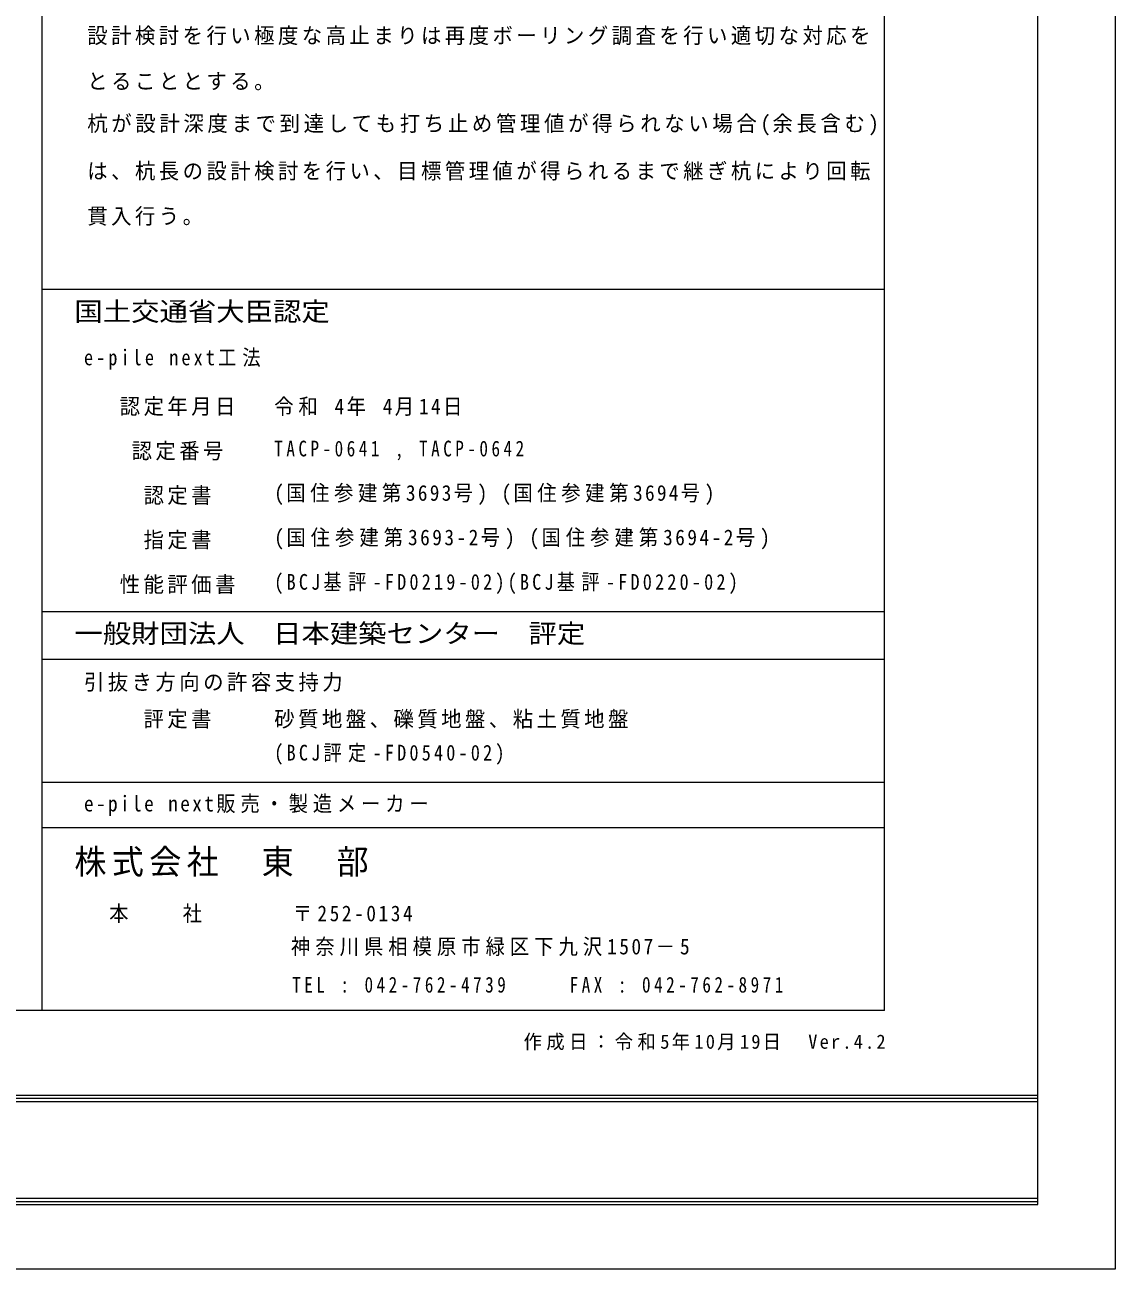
# Model space of a CAD drawing. Units: millimetres, scale not verified. Extents: x -297 to 297, y -210 to 210.
# Drawn here: x 128 to 297, y -210 to -17 of the extents above; entities that cross this region are included whole.
import ezdxf
from ezdxf.enums import TextEntityAlignment as Align

# ---------------------------------------------------------------- set-up
doc = ezdxf.new("R2010")
doc.units = ezdxf.units.MM
doc.header["$LTSCALE"] = 0.5
for name, color, linetype, lineweight in [('0-2_DEFPOINTS', 1, 'Continuous', 18), ('0-7_WAKU', 7, 'Continuous', 18), ('8-8', 7, 'Continuous', 18), ('8-E', 7, 'Continuous', 9)]:
    doc.layers.add(name, color=color, linetype=linetype, lineweight=lineweight)
doc.styles.add('ＭＳ ゴシック', font='')
doc.styles.get('ＭＳ ゴシック').set_extended_font_data('MS Gothic')

msp = doc.modelspace()

# ---------------------------------------------------------------- linework, layer by layer
at = {"layer": '0-2_DEFPOINTS'}
msp.add_lwpolyline([(-297, -210), (-297, 210), (297, 210), (297, -210)], close=True, dxfattribs=at)
at = {"layer": '0-7_WAKU'}
for p, q in [((285, -200), (285, 200)), ((-285, -183), (285, -183)), ((-285, -183.5), (285, -183.5)), ((-285, -184), (285, -184)), ((-285, -199), (285, -199)), ((-285, -199.5), (285, -199.5)), ((-285, -200), (285, -200))]:
    msp.add_line(p, q, dxfattribs=at)
at = {"layer": '8-8', "color": 3}
for p, q in [((261.25, -169.9136), (261.25, 186.9136)), ((130.625, -169.9136), (130.625, 172.6636)), ((130.625, -169.9136), (-261.25, -169.9136))]:
    msp.add_line(p, q, dxfattribs=at)
at = {"layer": '8-E', "color": 3, "lineweight": 18}
for p, q in [((261.25, -58.0986), (130.625, -58.0986)), ((261.25, -108.0662), (130.625, -108.0662)), ((261.25, -115.4662), (130.625, -115.4662)), ((261.25, -134.5545), (130.625, -134.5545)), ((261.25, -141.5545), (130.625, -141.5545)), ((261.25, -169.9136), (130.625, -169.9136))]:
    msp.add_line(p, q, dxfattribs=at)

# ---------------------------------------------------------------- texts
at = {"layer": '8-8', "attachment_point": 7, "style": 'ＭＳ ゴシック'}
for s, insert, char_height in [('\\T1.25;\\W0.9;e-pile\\~next販売・製造メーカー', (137.1105, -139.717), 2.438), ('\\T1.17;\\W0.95;株式会社\u3000東\u3000部', (135.625, -149.167), 3.831), ('\\T1.27;\\W0.9;\\~本\u3000\u3000社\u3000\\~\u3000\\~\\~〒252-0134', (139.125, -156.3167), 2.438), ('\\T1.26;\\W0.9;\\~\\~\\~\\~\\~\\~\\~\\~\\~\\~\\~\\~\\~\\~\\~\\~神奈川県相模原市緑区下九沢1507－5', (139.125, -161.4852), 2.438), ('\\T1.41;\\W0.8;\\~TEL\\~:\\~042-762-4739\\~\\~\\~\\~\\~FAX\\~:\\~042-762-8971', (167.5207, -167.1516), 2.438)]:
    msp.add_mtext(s, dxfattribs=dict(at, insert=insert, char_height=char_height))
at = {"layer": '8-E', "color": 2, "style": 'ＭＳ ゴシック', "width": 1.1}
for s, p in [('国土交通省大臣認定', (135.625, -63.8229)), ('一般財団法人\u3000日本建築センター\u3000評定', (135.625, -113.7662))]:
    msp.add_text(s, height=2.933, dxfattribs=at).set_placement(p, align=Align.BOTTOM_LEFT)
at = {"layer": '8-E', "attachment_point": 7, "style": 'ＭＳ ゴシック'}
for s, insert, char_height in [('\\T1.17;\\W0.95;設計検討を行い極度な高止まりは再度ボーリング調査を行い適切な対応を', (137.625, -20.1886), 2.438), ('\\T1.17;\\W0.95;とることとする。', (137.625, -27.1886), 2.438), ('\\T1.18;\\W0.95;杭が設計深度まで到達しても打ち止め管理値が得られない場合(余長含む)', (137.625, -34.1886), 2.438), ('\\T1.17;\\W0.95;は、杭長の設計検討を行い、目標管理値が得られるまで継ぎ杭により回転', (137.625, -41.1886), 2.438), ('\\T1.17;\\W0.95;貫入行う。', (137.625, -48.1886), 2.438), ('\\T1.34;\\W0.85;e-pile\\~next工法', (137.1105, -70.528), 2.438), ('\\T1.17;\\W0.95;認定年月日', (142.6541, -77.688), 2.438), ('\\T1.25;\\W0.9;令和\\~4年\\~4月14日', (166.625, -77.688), 2.438), ('\\T1.17;\\W0.95;認定番号', (144.502, -84.588), 2.438), ('\\T1.41;\\W0.8;TACP-0641\\~,\\~TACP-0642', (166.625, -84.588), 2.438), ('\\T1.17;\\W0.95;認定書', (146.3499, -91.488), 2.438), ('\\T1.24;\\W0.9;(国住参建第3693号)\\~(国住参建第3694号)', (166.625, -91.488), 2.438), ('\\T1.17;\\W0.95;指定書', (146.3499, -98.388), 2.438), ('\\T1.26;\\W0.9;(国住参建第3693-2号)\\~(国住参建第3694-2号)', (166.625, -98.388), 2.438), ('\\T1.17;\\W0.95;性能評価書', (142.6542, -105.288), 2.438), ('\\T1.35;\\W0.85;(BCJ基評-FD0219-02)(BCJ基評-FD0220-02)', (166.625, -105.288), 2.438), ('\\T1.17;\\W0.95;引抜き方向の許容支持力', (137.1105, -120.447), 2.438), ('\\T1.17;\\W0.95;評定書', (146.3499, -126.1764), 2.438), ('\\T1.17;\\W0.95;砂質地盤、礫質地盤、粘土質地盤', (166.625, -126.1764), 2.438), ('\\T1.35;\\W0.85;(BCJ評定-FD0540-02)', (166.625, -131.7764), 2.438), ('\\T1.24;\\W0.95;作成日：令和5年10月19日\u3000Ver.4.2', (205.2726, -176.083), 2.199)]:
    msp.add_mtext(s, dxfattribs=dict(at, insert=insert, char_height=char_height))

doc.saveas('drawing.dxf')
